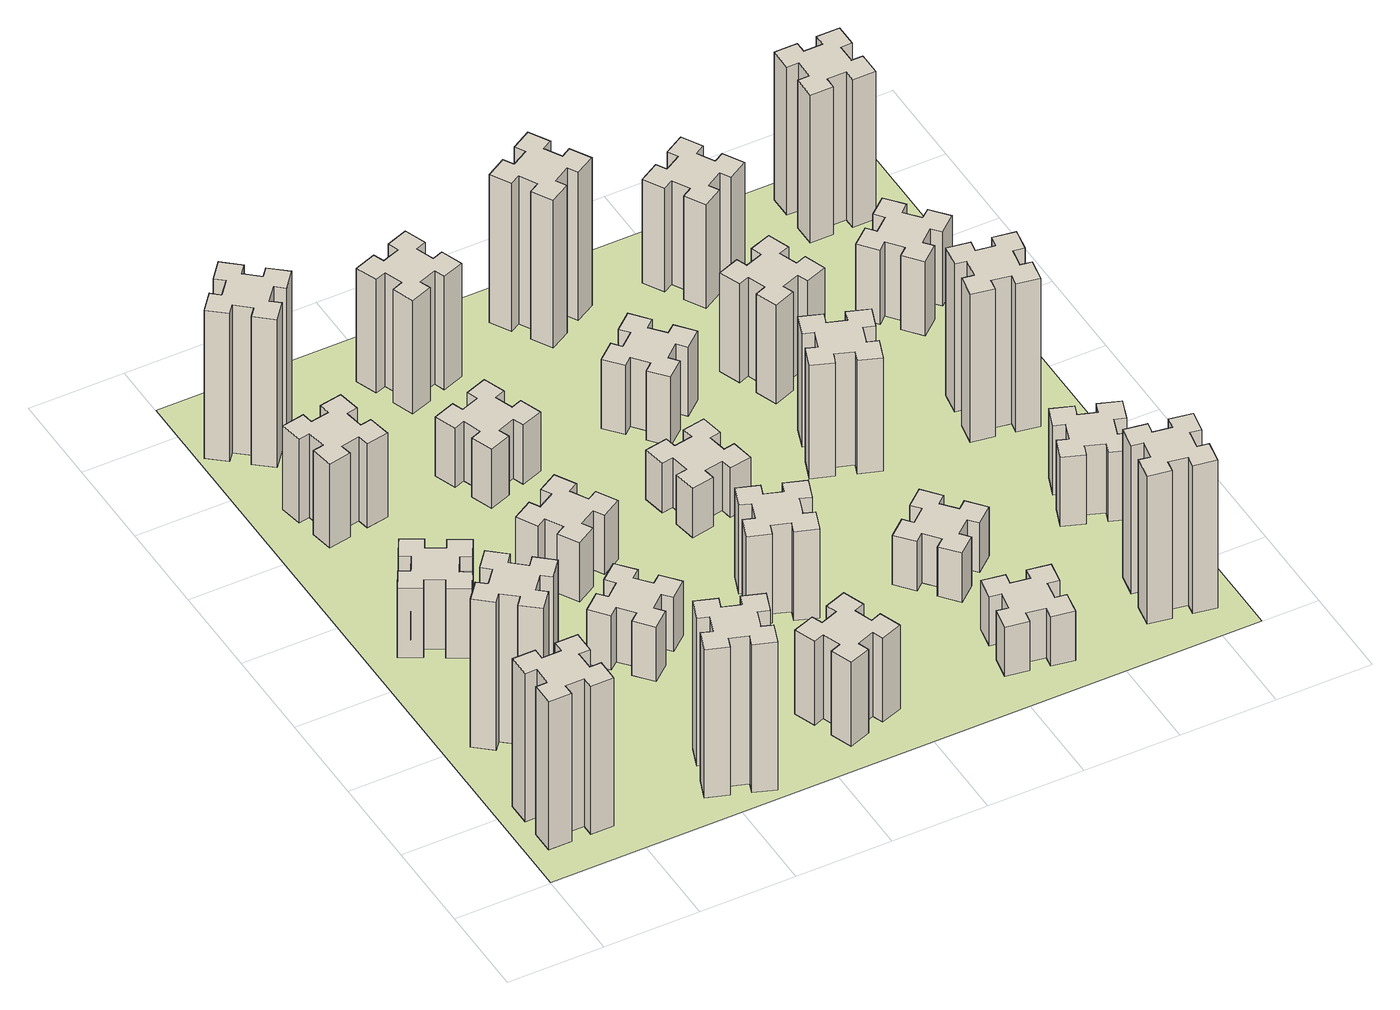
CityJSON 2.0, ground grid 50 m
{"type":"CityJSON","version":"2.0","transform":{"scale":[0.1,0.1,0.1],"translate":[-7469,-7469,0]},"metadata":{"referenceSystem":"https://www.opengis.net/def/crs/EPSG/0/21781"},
"CityObjects":{
"building1":{"type":"Building","attributes":{"class":"1000","function":"1000","usage":"1000","yearOfConstruction":2016,"roofType":"1000","measuredHeight":90,"storeysAboveGround":30,"storeysBelowGround":0},"geometry":[{"type":"Solid","lod":"1","boundaries":[[[[0,1,2,3,4,5,6,7,8,9,10,11,12,13,14,15,16,17,18,19]],[[17,16,20,21]],[[16,15,22,20]],[[15,14,23,22]],[[14,13,24,23]],[[13,12,25,24]],[[12,11,26,25]],[[11,10,27,26]],[[10,9,28,27]],[[9,8,29,28]],[[8,7,30,29]],[[7,6,31,30]],[[6,5,32,31]],[[5,4,33,32]],[[4,3,34,33]],[[3,2,35,34]],[[2,1,36,35]],[[1,0,37,36]],[[0,19,38,37]],[[19,18,39,38]],[[18,17,21,39]],[[24,25,26,27,28,29,30,31,32,33,34,35,36,37,38,39,21,20,22,23]]]]}]},
"building2":{"type":"Building","attributes":{"class":"1000","function":"1000","usage":"1000","yearOfConstruction":2016,"roofType":"1000","measuredHeight":90,"storeysAboveGround":30,"storeysBelowGround":0},"geometry":[{"type":"Solid","lod":"1","boundaries":[[[[40,41,42,43,44,45,46,47,48,49,50,51,52,53,54,55,56,57,58,59]],[[57,56,60,61]],[[56,55,62,60]],[[55,54,63,62]],[[54,53,64,63]],[[53,52,65,64]],[[52,51,66,65]],[[51,50,67,66]],[[50,49,68,67]],[[49,48,69,68]],[[48,47,70,69]],[[47,46,71,70]],[[46,45,72,71]],[[45,44,73,72]],[[44,43,74,73]],[[43,42,75,74]],[[42,41,76,75]],[[41,40,77,76]],[[40,59,78,77]],[[59,58,79,78]],[[58,57,61,79]],[[64,65,66,67,68,69,70,71,72,73,74,75,76,77,78,79,61,60,62,63]]]]}]},
"building3":{"type":"Building","attributes":{"class":"1000","function":"1000","usage":"1000","yearOfConstruction":2016,"roofType":"1000","measuredHeight":42,"storeysAboveGround":30,"storeysBelowGround":0},"geometry":[{"type":"Solid","lod":"1","boundaries":[[[[80,81,82,83,84,85,86,87,88,89,90,91,92,93,94,95,96,97,98,99]],[[97,96,100,101]],[[96,95,102,100]],[[95,94,103,102]],[[94,93,104,103]],[[93,92,105,104]],[[92,91,106,105]],[[91,90,107,106]],[[90,89,108,107]],[[89,88,109,108]],[[88,87,110,109]],[[87,86,111,110]],[[86,85,112,111]],[[85,84,113,112]],[[84,83,114,113]],[[83,82,115,114]],[[82,81,116,115]],[[81,80,117,116]],[[80,99,118,117]],[[99,98,119,118]],[[98,97,101,119]],[[104,105,106,107,108,109,110,111,112,113,114,115,116,117,118,119,101,100,102,103]]]]}]},
"building4":{"type":"Building","attributes":{"class":"1000","function":"1000","usage":"1000","yearOfConstruction":2016,"roofType":"1000","measuredHeight":51,"storeysAboveGround":30,"storeysBelowGround":0},"geometry":[{"type":"Solid","lod":"1","boundaries":[[[[120,121,122,123,124,125,126,127,128,129,130,131,132,133,134,135,136,137,138,139]],[[137,136,140,141]],[[136,135,142,140]],[[135,134,143,142]],[[134,133,144,143]],[[133,132,145,144]],[[132,131,146,145]],[[131,130,147,146]],[[130,129,148,147]],[[129,128,149,148]],[[128,127,150,149]],[[127,126,151,150]],[[126,125,152,151]],[[125,124,153,152]],[[124,123,154,153]],[[123,122,155,154]],[[122,121,156,155]],[[121,120,157,156]],[[120,139,158,157]],[[139,138,159,158]],[[138,137,141,159]],[[144,145,146,147,148,149,150,151,152,153,154,155,156,157,158,159,141,140,142,143]]]]}]},
"building5":{"type":"Building","attributes":{"class":"1000","function":"1000","usage":"1000","yearOfConstruction":2016,"roofType":"1000","measuredHeight":90,"storeysAboveGround":30,"storeysBelowGround":0},"geometry":[{"type":"Solid","lod":"1","boundaries":[[[[160,161,162,163,164,165,166,167,168,169,170,171,172,173,174,175,176,177,178,179]],[[177,176,180,181]],[[176,175,182,180]],[[175,174,183,182]],[[174,173,184,183]],[[173,172,185,184]],[[172,171,186,185]],[[171,170,187,186]],[[170,169,188,187]],[[169,168,189,188]],[[168,167,190,189]],[[167,166,191,190]],[[166,165,192,191]],[[165,164,193,192]],[[164,163,194,193]],[[163,162,195,194]],[[162,161,196,195]],[[161,160,197,196]],[[160,179,198,197]],[[179,178,199,198]],[[178,177,181,199]],[[184,185,186,187,188,189,190,191,192,193,194,195,196,197,198,199,181,180,182,183]]]]}]},
"building6":{"type":"Building","attributes":{"class":"1000","function":"1000","usage":"1000","yearOfConstruction":2016,"roofType":"1000","measuredHeight":90,"storeysAboveGround":30,"storeysBelowGround":0},"geometry":[{"type":"Solid","lod":"1","boundaries":[[[[200,201,202,203,204,205,206,207,208,209,210,211,212,213,214,215,216,217,218,219]],[[217,216,220,221]],[[216,215,222,220]],[[215,214,223,222]],[[214,213,224,223]],[[213,212,225,224]],[[212,211,226,225]],[[211,210,227,226]],[[210,209,228,227]],[[209,208,229,228]],[[208,207,230,229]],[[207,206,231,230]],[[206,205,232,231]],[[205,204,233,232]],[[204,203,234,233]],[[203,202,235,234]],[[202,201,236,235]],[[201,200,237,236]],[[200,219,238,237]],[[219,218,239,238]],[[218,217,221,239]],[[224,225,226,227,228,229,230,231,232,233,234,235,236,237,238,239,221,220,222,223]]]]}]},
"building7":{"type":"Building","attributes":{"class":"1000","function":"1000","usage":"1000","yearOfConstruction":2016,"roofType":"1000","measuredHeight":33,"storeysAboveGround":30,"storeysBelowGround":0},"geometry":[{"type":"Solid","lod":"1","boundaries":[[[[240,241,242,243,244,245,246,247,248,249,250,251,252,253,254,255,256,257,258,259]],[[257,256,260,261]],[[256,255,262,260]],[[255,254,263,262]],[[254,253,264,263]],[[253,252,265,264]],[[252,251,266,265]],[[251,250,267,266]],[[250,249,268,267]],[[249,248,269,268]],[[248,247,270,269]],[[247,246,271,270]],[[246,245,272,271]],[[245,244,273,272]],[[244,243,274,273]],[[243,242,275,274]],[[242,241,276,275]],[[241,240,277,276]],[[240,259,278,277]],[[259,258,279,278]],[[258,257,261,279]],[[264,265,266,267,268,269,270,271,272,273,274,275,276,277,278,279,261,260,262,263]]]]}]},
"building8":{"type":"Building","attributes":{"class":"1000","function":"1000","usage":"1000","yearOfConstruction":2016,"roofType":"1000","measuredHeight":36,"storeysAboveGround":30,"storeysBelowGround":0},"geometry":[{"type":"Solid","lod":"1","boundaries":[[[[280,281,282,283,284,285,286,287,288,289,290,291,292,293,294,295,296,297,298,299]],[[297,296,300,301]],[[296,295,302,300]],[[295,294,303,302]],[[294,293,304,303]],[[293,292,305,304]],[[292,291,306,305]],[[291,290,307,306]],[[290,289,308,307]],[[289,288,309,308]],[[288,287,310,309]],[[287,286,311,310]],[[286,285,312,311]],[[285,284,313,312]],[[284,283,314,313]],[[283,282,315,314]],[[282,281,316,315]],[[281,280,317,316]],[[280,299,318,317]],[[299,298,319,318]],[[298,297,301,319]],[[304,305,306,307,308,309,310,311,312,313,314,315,316,317,318,319,301,300,302,303]]]]}]},
"building9":{"type":"Building","attributes":{"class":"1000","function":"1000","usage":"1000","yearOfConstruction":2016,"roofType":"1000","measuredHeight":51,"storeysAboveGround":30,"storeysBelowGround":0},"geometry":[{"type":"Solid","lod":"1","boundaries":[[[[320,321,322,323,324,325,326,327,328,329,330,331,332,333,334,335,336,337,338,339]],[[337,336,340,341]],[[336,335,342,340]],[[335,334,343,342]],[[334,333,344,343]],[[333,332,345,344]],[[332,331,346,345]],[[331,330,347,346]],[[330,329,348,347]],[[329,328,349,348]],[[328,327,350,349]],[[327,326,351,350]],[[326,325,352,351]],[[325,324,353,352]],[[324,323,354,353]],[[323,322,355,354]],[[322,321,356,355]],[[321,320,357,356]],[[320,339,358,357]],[[339,338,359,358]],[[338,337,341,359]],[[344,345,346,347,348,349,350,351,352,353,354,355,356,357,358,359,341,340,342,343]]]]}]},
"building10":{"type":"Building","attributes":{"class":"1000","function":"1000","usage":"1000","yearOfConstruction":2016,"roofType":"1000","measuredHeight":36,"storeysAboveGround":30,"storeysBelowGround":0},"geometry":[{"type":"Solid","lod":"1","boundaries":[[[[360,361,362,363,364,365,366,367,368,369,370,371,372,373,374,375,376,377,378,379]],[[377,376,380,381]],[[376,375,382,380]],[[375,374,383,382]],[[374,373,384,383]],[[373,372,385,384]],[[372,371,386,385]],[[371,370,387,386]],[[370,369,388,387]],[[369,368,389,388]],[[368,367,390,389]],[[367,366,391,390]],[[366,365,392,391]],[[365,364,393,392]],[[364,363,394,393]],[[363,362,395,394]],[[362,361,396,395]],[[361,360,397,396]],[[360,379,398,397]],[[379,378,399,398]],[[378,377,381,399]],[[384,385,386,387,388,389,390,391,392,393,394,395,396,397,398,399,381,380,382,383]]]]}]},
"building11":{"type":"Building","attributes":{"class":"1000","function":"1000","usage":"1000","yearOfConstruction":2016,"roofType":"1000","measuredHeight":69,"storeysAboveGround":30,"storeysBelowGround":0},"geometry":[{"type":"Solid","lod":"1","boundaries":[[[[400,401,402,403,404,405,406,407,408,409,410,411,412,413,414,415,416,417,418,419]],[[417,416,420,421]],[[416,415,422,420]],[[415,414,423,422]],[[414,413,424,423]],[[413,412,425,424]],[[412,411,426,425]],[[411,410,427,426]],[[410,409,428,427]],[[409,408,429,428]],[[408,407,430,429]],[[407,406,431,430]],[[406,405,432,431]],[[405,404,433,432]],[[404,403,434,433]],[[403,402,435,434]],[[402,401,436,435]],[[401,400,437,436]],[[400,419,438,437]],[[419,418,439,438]],[[418,417,421,439]],[[424,425,426,427,428,429,430,431,432,433,434,435,436,437,438,439,421,420,422,423]]]]}]},
"building12":{"type":"Building","attributes":{"class":"1000","function":"1000","usage":"1000","yearOfConstruction":2016,"roofType":"1000","measuredHeight":54,"storeysAboveGround":30,"storeysBelowGround":0},"geometry":[{"type":"Solid","lod":"1","boundaries":[[[[440,441,442,443,444,445,446,447,448,449,450,451,452,453,454,455,456,457,458,459]],[[457,456,460,461]],[[456,455,462,460]],[[455,454,463,462]],[[454,453,464,463]],[[453,452,465,464]],[[452,451,466,465]],[[451,450,467,466]],[[450,449,468,467]],[[449,448,469,468]],[[448,447,470,469]],[[447,446,471,470]],[[446,445,472,471]],[[445,444,473,472]],[[444,443,474,473]],[[443,442,475,474]],[[442,441,476,475]],[[441,440,477,476]],[[440,459,478,477]],[[459,458,479,478]],[[458,457,461,479]],[[464,465,466,467,468,469,470,471,472,473,474,475,476,477,478,479,461,460,462,463]]]]}]},
"building13":{"type":"Building","attributes":{"class":"1000","function":"1000","usage":"1000","yearOfConstruction":2016,"roofType":"1000","measuredHeight":30,"storeysAboveGround":30,"storeysBelowGround":0},"geometry":[{"type":"Solid","lod":"1","boundaries":[[[[480,481,482,483,484,485,486,487,488,489,490,491,492,493,494,495,496,497,498,499]],[[497,496,500,501]],[[496,495,502,500]],[[495,494,503,502]],[[494,493,504,503]],[[493,492,505,504]],[[492,491,506,505]],[[491,490,507,506]],[[490,489,508,507]],[[489,488,509,508]],[[488,487,510,509]],[[487,486,511,510]],[[486,485,512,511]],[[485,484,513,512]],[[484,483,514,513]],[[483,482,515,514]],[[482,481,516,515]],[[481,480,517,516]],[[480,499,518,517]],[[499,498,519,518]],[[498,497,501,519]],[[504,505,506,507,508,509,510,511,512,513,514,515,516,517,518,519,501,500,502,503]]]]}]},
"building14":{"type":"Building","attributes":{"class":"1000","function":"1000","usage":"1000","yearOfConstruction":2016,"roofType":"1000","measuredHeight":42,"storeysAboveGround":30,"storeysBelowGround":0},"geometry":[{"type":"Solid","lod":"1","boundaries":[[[[520,521,522,523,524,525,526,527,528,529,530,531,532,533,534,535,536,537,538,539]],[[537,536,540,541]],[[536,535,542,540]],[[535,534,543,542]],[[534,533,544,543]],[[533,532,545,544]],[[532,531,546,545]],[[531,530,547,546]],[[530,529,548,547]],[[529,528,549,548]],[[528,527,550,549]],[[527,526,551,550]],[[526,525,552,551]],[[525,524,553,552]],[[524,523,554,553]],[[523,522,555,554]],[[522,521,556,555]],[[521,520,557,556]],[[520,539,558,557]],[[539,538,559,558]],[[538,537,541,559]],[[544,545,546,547,548,549,550,551,552,553,554,555,556,557,558,559,541,540,542,543]]]]}]},
"building15":{"type":"Building","attributes":{"class":"1000","function":"1000","usage":"1000","yearOfConstruction":2016,"roofType":"1000","measuredHeight":30,"storeysAboveGround":30,"storeysBelowGround":0},"geometry":[{"type":"Solid","lod":"1","boundaries":[[[[560,561,562,563,564,565,566,567,568,569,570,571,572,573,574,575,576,577,578,579]],[[577,576,580,581]],[[576,575,582,580]],[[575,574,583,582]],[[574,573,584,583]],[[573,572,585,584]],[[572,571,586,585]],[[571,570,587,586]],[[570,569,588,587]],[[569,568,589,588]],[[568,567,590,589]],[[567,566,591,590]],[[566,565,592,591]],[[565,564,593,592]],[[564,563,594,593]],[[563,562,595,594]],[[562,561,596,595]],[[561,560,597,596]],[[560,579,598,597]],[[579,578,599,598]],[[578,577,581,599]],[[584,585,586,587,588,589,590,591,592,593,594,595,596,597,598,599,581,580,582,583]]]]}]},
"building16":{"type":"Building","attributes":{"class":"1000","function":"1000","usage":"1000","yearOfConstruction":2016,"roofType":"1000","measuredHeight":90,"storeysAboveGround":30,"storeysBelowGround":0},"geometry":[{"type":"Solid","lod":"1","boundaries":[[[[600,601,602,603,604,605,606,607,608,609,610,611,612,613,614,615,616,617,618,619]],[[617,616,620,621]],[[616,615,622,620]],[[615,614,623,622]],[[614,613,624,623]],[[613,612,625,624]],[[612,611,626,625]],[[611,610,627,626]],[[610,609,628,627]],[[609,608,629,628]],[[608,607,630,629]],[[607,606,631,630]],[[606,605,632,631]],[[605,604,633,632]],[[604,603,634,633]],[[603,602,635,634]],[[602,601,636,635]],[[601,600,637,636]],[[600,619,638,637]],[[619,618,639,638]],[[618,617,621,639]],[[624,625,626,627,628,629,630,631,632,633,634,635,636,637,638,639,621,620,622,623]]]]}]},
"building17":{"type":"Building","attributes":{"class":"1000","function":"1000","usage":"1000","yearOfConstruction":2016,"roofType":"1000","measuredHeight":30,"storeysAboveGround":30,"storeysBelowGround":0},"geometry":[{"type":"Solid","lod":"1","boundaries":[[[[640,641,642,643,644,645,646,647,648,649,650,651,652,653,654,655,656,657,658,659]],[[657,656,660,661]],[[656,655,662,660]],[[655,654,663,662]],[[654,653,664,663]],[[653,652,665,664]],[[652,651,666,665]],[[651,650,667,666]],[[650,649,668,667]],[[649,648,669,668]],[[648,647,670,669]],[[647,646,671,670]],[[646,645,672,671]],[[645,644,673,672]],[[644,643,674,673]],[[643,642,675,674]],[[642,641,676,675]],[[641,640,677,676]],[[640,659,678,677]],[[659,658,679,678]],[[658,657,661,679]],[[664,665,666,667,668,669,670,671,672,673,674,675,676,677,678,679,661,660,662,663]]]]}]},
"building18":{"type":"Building","attributes":{"class":"1000","function":"1000","usage":"1000","yearOfConstruction":2016,"roofType":"1000","measuredHeight":69,"storeysAboveGround":30,"storeysBelowGround":0},"geometry":[{"type":"Solid","lod":"1","boundaries":[[[[680,681,682,683,684,685,686,687,688,689,690,691,692,693,694,695,696,697,698,699]],[[697,696,700,701]],[[696,695,702,700]],[[695,694,703,702]],[[694,693,704,703]],[[693,692,705,704]],[[692,691,706,705]],[[691,690,707,706]],[[690,689,708,707]],[[689,688,709,708]],[[688,687,710,709]],[[687,686,711,710]],[[686,685,712,711]],[[685,684,713,712]],[[684,683,714,713]],[[683,682,715,714]],[[682,681,716,715]],[[681,680,717,716]],[[680,699,718,717]],[[699,698,719,718]],[[698,697,701,719]],[[704,705,706,707,708,709,710,711,712,713,714,715,716,717,718,719,701,700,702,703]]]]}]},
"building19":{"type":"Building","attributes":{"class":"1000","function":"1000","usage":"1000","yearOfConstruction":2016,"roofType":"1000","measuredHeight":60,"storeysAboveGround":30,"storeysBelowGround":0},"geometry":[{"type":"Solid","lod":"1","boundaries":[[[[720,721,722,723,724,725,726,727,728,729,730,731,732,733,734,735,736,737,738,739]],[[737,736,740,741]],[[736,735,742,740]],[[735,734,743,742]],[[734,733,744,743]],[[733,732,745,744]],[[732,731,746,745]],[[731,730,747,746]],[[730,729,748,747]],[[729,728,749,748]],[[728,727,750,749]],[[727,726,751,750]],[[726,725,752,751]],[[725,724,753,752]],[[724,723,754,753]],[[723,722,755,754]],[[722,721,756,755]],[[721,720,757,756]],[[720,739,758,757]],[[739,738,759,758]],[[738,737,741,759]],[[744,745,746,747,748,749,750,751,752,753,754,755,756,757,758,759,741,740,742,743]]]]}]},
"building20":{"type":"Building","attributes":{"class":"1000","function":"1000","usage":"1000","yearOfConstruction":2016,"roofType":"1000","measuredHeight":90,"storeysAboveGround":30,"storeysBelowGround":0},"geometry":[{"type":"Solid","lod":"1","boundaries":[[[[760,761,762,763,764,765,766,767,768,769,770,771,772,773,774,775,776,777,778,779]],[[777,776,780,781]],[[776,775,782,780]],[[775,774,783,782]],[[774,773,784,783]],[[773,772,785,784]],[[772,771,786,785]],[[771,770,787,786]],[[770,769,788,787]],[[769,768,789,788]],[[768,767,790,789]],[[767,766,791,790]],[[766,765,792,791]],[[765,764,793,792]],[[764,763,794,793]],[[763,762,795,794]],[[762,761,796,795]],[[761,760,797,796]],[[760,779,798,797]],[[779,778,799,798]],[[778,777,781,799]],[[784,785,786,787,788,789,790,791,792,793,794,795,796,797,798,799,781,780,782,783]]]]}]},
"building21":{"type":"Building","attributes":{"class":"1000","function":"1000","usage":"1000","yearOfConstruction":2016,"roofType":"1000","measuredHeight":63,"storeysAboveGround":30,"storeysBelowGround":0},"geometry":[{"type":"Solid","lod":"1","boundaries":[[[[800,801,802,803,804,805,806,807,808,809,810,811,812,813,814,815,816,817,818,819]],[[817,816,820,821]],[[816,815,822,820]],[[815,814,823,822]],[[814,813,824,823]],[[813,812,825,824]],[[812,811,826,825]],[[811,810,827,826]],[[810,809,828,827]],[[809,808,829,828]],[[808,807,830,829]],[[807,806,831,830]],[[806,805,832,831]],[[805,804,833,832]],[[804,803,834,833]],[[803,802,835,834]],[[802,801,836,835]],[[801,800,837,836]],[[800,819,838,837]],[[819,818,839,838]],[[818,817,821,839]],[[824,825,826,827,828,829,830,831,832,833,834,835,836,837,838,839,821,820,822,823]]]]}]},
"building22":{"type":"Building","attributes":{"class":"1000","function":"1000","usage":"1000","yearOfConstruction":2016,"roofType":"1000","measuredHeight":42,"storeysAboveGround":30,"storeysBelowGround":0},"geometry":[{"type":"Solid","lod":"1","boundaries":[[[[840,841,842,843,844,845,846,847,848,849,850,851,852,853,854,855,856,857,858,859]],[[857,856,860,861]],[[856,855,862,860]],[[855,854,863,862]],[[854,853,864,863]],[[853,852,865,864]],[[852,851,866,865]],[[851,850,867,866]],[[850,849,868,867]],[[849,848,869,868]],[[848,847,870,869]],[[847,846,871,870]],[[846,845,872,871]],[[845,844,873,872]],[[844,843,874,873]],[[843,842,875,874]],[[842,841,876,875]],[[841,840,877,876]],[[840,859,878,877]],[[859,858,879,878]],[[858,857,861,879]],[[864,865,866,867,868,869,870,871,872,873,874,875,876,877,878,879,861,860,862,863]]]]}]},
"building23":{"type":"Building","attributes":{"class":"1000","function":"1000","usage":"1000","yearOfConstruction":2016,"roofType":"1000","measuredHeight":90,"storeysAboveGround":30,"storeysBelowGround":0},"geometry":[{"type":"Solid","lod":"1","boundaries":[[[[880,881,882,883,884,885,886,887,888,889,890,891,892,893,894,895,896,897,898,899]],[[897,896,900,901]],[[896,895,902,900]],[[895,894,903,902]],[[894,893,904,903]],[[893,892,905,904]],[[892,891,906,905]],[[891,890,907,906]],[[890,889,908,907]],[[889,888,909,908]],[[888,887,910,909]],[[887,886,911,910]],[[886,885,912,911]],[[885,884,913,912]],[[884,883,914,913]],[[883,882,915,914]],[[882,881,916,915]],[[881,880,917,916]],[[880,899,918,917]],[[899,898,919,918]],[[898,897,901,919]],[[904,905,906,907,908,909,910,911,912,913,914,915,916,917,918,919,901,900,902,903]]]]}]},
"building24":{"type":"Building","attributes":{"class":"1000","function":"1000","usage":"1000","yearOfConstruction":2016,"roofType":"1000","measuredHeight":45,"storeysAboveGround":30,"storeysBelowGround":0},"geometry":[{"type":"Solid","lod":"1","boundaries":[[[[920,921,922,923,924,925,926,927,928,929,930,931,932,933,934,935,936,937,938,939]],[[937,936,940,941]],[[936,935,942,940]],[[935,934,943,942]],[[934,933,944,943]],[[933,932,945,944]],[[932,931,946,945]],[[931,930,947,946]],[[930,929,948,947]],[[929,928,949,948]],[[928,927,950,949]],[[927,926,951,950]],[[926,925,952,951]],[[925,924,953,952]],[[924,923,954,953]],[[923,922,955,954]],[[922,921,956,955]],[[921,920,957,956]],[[920,939,958,957]],[[939,938,959,958]],[[938,937,941,959]],[[944,945,946,947,948,949,950,951,952,953,954,955,956,957,958,959,941,940,942,943]]]]}]},
"building25":{"type":"Building","attributes":{"class":"1000","function":"1000","usage":"1000","yearOfConstruction":2016,"roofType":"1000","measuredHeight":90,"storeysAboveGround":30,"storeysBelowGround":0},"geometry":[{"type":"Solid","lod":"1","boundaries":[[[[960,961,962,963,964,965,966,967,968,969,970,971,972,973,974,975,976,977,978,979]],[[977,976,980,981]],[[976,975,982,980]],[[975,974,983,982]],[[974,973,984,983]],[[973,972,985,984]],[[972,971,986,985]],[[971,970,987,986]],[[970,969,988,987]],[[969,968,989,988]],[[968,967,990,989]],[[967,966,991,990]],[[966,965,992,991]],[[965,964,993,992]],[[964,963,994,993]],[[963,962,995,994]],[[962,961,996,995]],[[961,960,997,996]],[[960,979,998,997]],[[979,978,999,998]],[[978,977,981,999]],[[984,985,986,987,988,989,990,991,992,993,994,995,996,997,998,999,981,980,982,983]]]]}]},
"landuse1":{"type":"LandUse","attributes":{"name":"plot1","function":"1010"},"geometry":[{"type":"MultiSurface","lod":"1","boundaries":[[[1000,1001,1002,1003]]]}]}
},
"vertices":[
[165,425,0],[165,325,0],[105,325,0],[105,205,0],[225,205,0],[225,265,0],[325,265,0],[325,205,0],[445,205,0],[445,325,0],[385,325,0],[385,425,0],[445,425,0],[445,545,0],[325,545,0],[325,485,0],[225,485,0],[225,545,0],[105,545,0],[105,425,0],[225,485,900],[225,545,900],[325,485,900],[325,545,900],[445,545,900],[445,425,900],[385,425,900],[385,325,900],[445,325,900],[445,205,900],[325,205,900],[325,265,900],[225,265,900],[225,205,900],[105,205,900],[105,325,900],[165,325,900],[165,425,900],[105,425,900],[105,545,900],
[484,1067,0],[408,1132,0],[446,1178,0],[354,1255,0],[277,1163,0],[323,1124,0],[259,1048,0],[213,1086,0],[136,994,0],[228,917,0],[266,963,0],[343,899,0],[304,853,0],[396,776,0],[473,868,0],[427,906,0],[492,983,0],[538,944,0],[615,1036,0],[523,1113,0],[492,983,900],[538,944,900],[427,906,900],[473,868,900],[396,776,900],[304,853,900],[343,899,900],[266,963,900],[228,917,900],[136,994,900],[213,1086,900],[259,1048,900],[323,1124,900],[277,1163,900],[354,1255,900],[446,1178,900],[408,1132,900],[484,1067,900],[523,1113,900],[615,1036,900],
[474,1826,0],[387,1876,0],[417,1928,0],[313,1988,0],[253,1884,0],[305,1854,0],[255,1767,0],[203,1797,0],[143,1693,0],[247,1633,0],[277,1685,0],[364,1635,0],[334,1583,0],[438,1523,0],[498,1627,0],[446,1657,0],[496,1744,0],[548,1714,0],[608,1818,0],[504,1878,0],[496,1744,420],[548,1714,420],[446,1657,420],[498,1627,420],[438,1523,420],[334,1583,420],[364,1635,420],[277,1685,420],[247,1633,420],[143,1693,420],[203,1797,420],[255,1767,420],[305,1854,420],[253,1884,420],[313,1988,420],[417,1928,420],[387,1876,420],[474,1826,420],[504,1878,420],[608,1818,420],
[405,2812,0],[307,2795,0],[297,2854,0],[178,2833,0],[199,2715,0],[258,2725,0],[276,2627,0],[217,2617,0],[237,2498,0],[356,2519,0],[345,2578,0],[444,2596,0],[454,2537,0],[572,2557,0],[551,2676,0],[492,2665,0],[475,2764,0],[534,2774,0],[513,2892,0],[395,2871,0],[475,2764,510],[534,2774,510],[492,2665,510],[551,2676,510],[572,2557,510],[454,2537,510],[444,2596,510],[345,2578,510],[356,2519,510],[237,2498,510],[217,2617,510],[276,2627,510],[258,2725,510],[199,2715,510],[178,2833,510],[297,2854,510],[307,2795,510],[405,2812,510],[395,2871,510],[513,2892,510],
[1029,360,0],[995,266,0],[939,287,0],[897,174,0],[1010,133,0],[1031,189,0],[1125,155,0],[1104,99,0],[1217,57,0],[1258,170,0],[1202,191,0],[1236,285,0],[1292,264,0],[1333,377,0],[1220,418,0],[1200,362,0],[1106,396,0],[1127,452,0],[1014,493,0],[973,380,0],[1106,396,900],[1127,452,900],[1200,362,900],[1220,418,900],[1333,377,900],[1292,264,900],[1236,285,900],[1202,191,900],[1258,170,900],[1217,57,900],[1104,99,900],[1125,155,900],[1031,189,900],[1010,133,900],[897,174,900],[939,287,900],[995,266,900],[1029,360,900],[973,380,900],[1014,493,900],
[384,3387,0],[308,3452,0],[346,3498,0],[254,3575,0],[177,3483,0],[223,3444,0],[159,3368,0],[113,3406,0],[36,3314,0],[128,3237,0],[166,3283,0],[243,3219,0],[204,3173,0],[296,3096,0],[373,3188,0],[327,3226,0],[392,3303,0],[438,3264,0],[515,3356,0],[423,3433,0],[392,3303,900],[438,3264,900],[327,3226,900],[373,3188,900],[296,3096,900],[204,3173,900],[243,3219,900],[166,3283,900],[128,3237,900],[36,3314,900],[113,3406,900],[159,3368,900],[223,3444,900],[177,3483,900],[254,3575,900],[346,3498,900],[308,3452,900],[384,3387,900],[423,3433,900],[515,3356,900],
[1083,1332,0],[1006,1267,0],[968,1313,0],[876,1236,0],[953,1144,0],[999,1183,0],[1063,1106,0],[1017,1068,0],[1094,976,0],[1186,1053,0],[1148,1099,0],[1224,1163,0],[1263,1117,0],[1355,1194,0],[1278,1286,0],[1232,1248,0],[1167,1324,0],[1213,1363,0],[1136,1455,0],[1044,1378,0],[1167,1324,330],[1213,1363,330],[1232,1248,330],[1278,1286,330],[1355,1194,330],[1263,1117,330],[1224,1163,330],[1148,1099,330],[1186,1053,330],[1094,976,330],[1017,1068,330],[1063,1106,330],[999,1183,330],[953,1144,330],[876,1236,330],[968,1313,330],[1006,1267,330],[1083,1332,330],[1044,1378,330],[1136,1455,330],
[1236,1867,0],[1186,1954,0],[1238,1984,0],[1178,2088,0],[1074,2028,0],[1104,1976,0],[1017,1926,0],[987,1978,0],[883,1918,0],[943,1814,0],[995,1844,0],[1045,1757,0],[993,1727,0],[1053,1623,0],[1157,1683,0],[1127,1735,0],[1214,1785,0],[1244,1733,0],[1348,1793,0],[1288,1897,0],[1214,1785,360],[1244,1733,360],[1127,1735,360],[1157,1683,360],[1053,1623,360],[993,1727,360],[1045,1757,360],[995,1844,360],[943,1814,360],[883,1918,360],[987,1978,360],[1017,1926,360],[1104,1976,360],[1074,2028,360],[1178,2088,360],[1238,1984,360],[1186,1954,360],[1236,1867,360],[1288,1897,360],[1348,1793,360],
[1765,496,0],[1671,462,0],[1650,518,0],[1537,477,0],[1579,364,0],[1635,385,0],[1669,291,0],[1613,270,0],[1654,157,0],[1767,199,0],[1746,255,0],[1840,289,0],[1860,233,0],[1973,274,0],[1932,387,0],[1876,366,0],[1842,460,0],[1898,480,0],[1857,593,0],[1744,552,0],[1842,460,510],[1898,480,510],[1876,366,510],[1932,387,510],[1973,274,510],[1860,233,510],[1840,289,510],[1746,255,510],[1767,199,510],[1654,157,510],[1613,270,510],[1669,291,510],[1635,385,510],[1579,364,510],[1537,477,510],[1650,518,510],[1671,462,510],[1765,496,510],[1744,552,510],[1857,593,510],
[1106,2475,0],[1200,2509,0],[1220,2453,0],[1333,2494,0],[1292,2607,0],[1236,2586,0],[1202,2680,0],[1258,2700,0],[1217,2813,0],[1104,2772,0],[1125,2716,0],[1031,2682,0],[1010,2738,0],[897,2697,0],[939,2584,0],[995,2605,0],[1029,2511,0],[973,2490,0],[1014,2377,0],[1127,2419,0],[1029,2511,360],[973,2490,360],[995,2605,360],[939,2584,360],[897,2697,360],[1010,2738,360],[1031,2682,360],[1125,2716,360],[1104,2772,360],[1217,2813,360],[1258,2700,360],[1202,2680,360],[1236,2586,360],[1292,2607,360],[1333,2494,360],[1220,2453,360],[1200,2509,360],[1106,2475,360],[1127,2419,360],[1014,2377,360],
[1125,3456,0],[1031,3422,0],[1010,3478,0],[897,3437,0],[939,3324,0],[995,3345,0],[1029,3251,0],[973,3230,0],[1014,3117,0],[1127,3159,0],[1106,3215,0],[1200,3249,0],[1220,3193,0],[1333,3234,0],[1292,3347,0],[1236,3326,0],[1202,3420,0],[1258,3440,0],[1217,3553,0],[1104,3512,0],[1202,3420,690],[1258,3440,690],[1236,3326,690],[1292,3347,690],[1333,3234,690],[1220,3193,690],[1200,3249,690],[1106,3215,690],[1127,3159,690],[1014,3117,690],[973,3230,690],[1029,3251,690],[995,3345,690],[939,3324,690],[897,3437,690],[1010,3478,690],[1031,3422,690],[1125,3456,690],[1104,3512,690],[1217,3553,690],
[1769,1300,0],[1735,1206,0],[1679,1227,0],[1637,1114,0],[1750,1073,0],[1771,1129,0],[1865,1095,0],[1844,1039,0],[1957,997,0],[1998,1110,0],[1942,1131,0],[1976,1225,0],[2032,1204,0],[2073,1317,0],[1960,1358,0],[1940,1302,0],[1846,1336,0],[1867,1392,0],[1754,1433,0],[1713,1320,0],[1846,1336,540],[1867,1392,540],[1940,1302,540],[1960,1358,540],[2073,1317,540],[2032,1204,540],[1976,1225,540],[1942,1131,540],[1998,1110,540],[1957,997,540],[1844,1039,540],[1865,1095,540],[1771,1129,540],[1750,1073,540],[1637,1114,540],[1679,1227,540],[1735,1206,540],[1769,1300,540],[1713,1320,540],[1754,1433,540],
[1972,1925,0],[1955,2024,0],[2014,2034,0],[1993,2152,0],[1875,2131,0],[1885,2072,0],[1787,2055,0],[1777,2114,0],[1658,2093,0],[1679,1975,0],[1738,1985,0],[1756,1887,0],[1697,1877,0],[1717,1758,0],[1836,1779,0],[1825,1838,0],[1924,1856,0],[1934,1797,0],[2052,1817,0],[2031,1936,0],[1924,1856,300],[1934,1797,300],[1825,1838,300],[1836,1779,300],[1717,1758,300],[1697,1877,300],[1756,1887,300],[1738,1985,300],[1679,1975,300],[1658,2093,300],[1777,2114,300],[1787,2055,300],[1885,2072,300],[1875,2131,300],[1993,2152,300],[2014,2034,300],[1955,2024,300],[1972,1925,300],[2031,1936,300],[2052,1817,300],
[1988,2479,0],[2064,2543,0],[2103,2497,0],[2195,2574,0],[2118,2666,0],[2072,2628,0],[2007,2704,0],[2053,2743,0],[1976,2835,0],[1884,2758,0],[1923,2712,0],[1846,2647,0],[1808,2693,0],[1716,2616,0],[1793,2524,0],[1839,2563,0],[1903,2486,0],[1857,2448,0],[1934,2356,0],[2026,2433,0],[1903,2486,420],[1857,2448,420],[1839,2563,420],[1793,2524,420],[1716,2616,420],[1808,2693,420],[1846,2647,420],[1923,2712,420],[1884,2758,420],[1976,2835,420],[2053,2743,420],[2007,2704,420],[2072,2628,420],[2118,2666,420],[2195,2574,420],[2103,2497,420],[2064,2543,420],[1988,2479,420],[2026,2433,420],[1934,2356,420],
[2596,444,0],[2578,345,0],[2519,356,0],[2498,237,0],[2617,217,0],[2627,276,0],[2725,258,0],[2715,199,0],[2833,178,0],[2854,297,0],[2795,307,0],[2812,405,0],[2871,395,0],[2892,513,0],[2774,534,0],[2764,475,0],[2665,492,0],[2676,551,0],[2557,572,0],[2537,454,0],[2665,492,300],[2676,551,300],[2764,475,300],[2774,534,300],[2892,513,300],[2871,395,300],[2812,405,300],[2795,307,300],[2854,297,300],[2833,178,300],[2715,199,300],[2725,258,300],[2627,276,300],[2617,217,300],[2498,237,300],[2519,356,300],[2578,345,300],[2596,444,300],[2537,454,300],[2557,572,300],
[1844,3556,0],[1757,3506,0],[1727,3558,0],[1623,3498,0],[1683,3394,0],[1735,3424,0],[1785,3337,0],[1733,3307,0],[1793,3203,0],[1897,3263,0],[1867,3315,0],[1954,3365,0],[1984,3313,0],[2088,3373,0],[2028,3477,0],[1976,3447,0],[1926,3534,0],[1978,3564,0],[1918,3668,0],[1814,3608,0],[1926,3534,900],[1978,3564,900],[1976,3447,900],[2028,3477,900],[2088,3373,900],[1984,3313,900],[1954,3365,900],[1867,3315,900],[1897,3263,900],[1793,3203,900],[1733,3307,900],[1785,3337,900],[1735,3424,900],[1683,3394,900],[1623,3498,900],[1727,3558,900],[1757,3506,900],[1844,3556,900],[1814,3608,900],[1918,3668,900],
[2628,899,0],[2704,963,0],[2743,917,0],[2835,994,0],[2758,1086,0],[2712,1048,0],[2647,1124,0],[2693,1163,0],[2616,1255,0],[2524,1178,0],[2563,1132,0],[2486,1067,0],[2448,1113,0],[2356,1036,0],[2433,944,0],[2479,983,0],[2543,906,0],[2497,868,0],[2574,776,0],[2666,853,0],[2543,906,300],[2497,868,300],[2479,983,300],[2433,944,300],[2356,1036,300],[2448,1113,300],[2486,1067,300],[2563,1132,300],[2524,1178,300],[2616,1255,300],[2693,1163,300],[2647,1124,300],[2712,1048,300],[2758,1086,300],[2835,994,300],[2743,917,300],[2704,963,300],[2628,899,300],[2666,853,300],[2574,776,300],
[2682,1871,0],[2716,1965,0],[2772,1944,0],[2813,2057,0],[2700,2098,0],[2680,2042,0],[2586,2076,0],[2607,2132,0],[2494,2173,0],[2453,2060,0],[2509,2040,0],[2475,1946,0],[2419,1967,0],[2377,1854,0],[2490,1813,0],[2511,1869,0],[2605,1835,0],[2584,1779,0],[2697,1737,0],[2738,1850,0],[2605,1835,690],[2584,1779,690],[2511,1869,690],[2490,1813,690],[2377,1854,690],[2419,1967,690],[2475,1946,690],[2509,2040,690],[2453,2060,690],[2494,2173,690],[2607,2132,690],[2586,2076,690],[2680,2042,690],[2700,2098,690],[2813,2057,690],[2772,1944,690],[2716,1965,690],[2682,1871,690],[2738,1850,690],[2697,1737,690],
[2586,2475,0],[2680,2509,0],[2700,2453,0],[2813,2494,0],[2772,2607,0],[2716,2586,0],[2682,2680,0],[2738,2700,0],[2697,2813,0],[2584,2772,0],[2605,2716,0],[2511,2682,0],[2490,2738,0],[2377,2697,0],[2419,2584,0],[2475,2605,0],[2509,2511,0],[2453,2490,0],[2494,2377,0],[2607,2419,0],[2509,2511,600],[2453,2490,600],[2475,2605,600],[2419,2584,600],[2377,2697,600],[2490,2738,600],[2511,2682,600],[2605,2716,600],[2584,2772,600],[2697,2813,600],[2738,2700,600],[2682,2680,600],[2716,2586,600],[2772,2607,600],[2813,2494,600],[2700,2453,600],[2680,2509,600],[2586,2475,600],[2607,2419,600],[2494,2377,600],
[3504,475,0],[3405,492,0],[3416,551,0],[3297,572,0],[3277,454,0],[3336,444,0],[3318,345,0],[3259,356,0],[3238,237,0],[3357,217,0],[3367,276,0],[3465,258,0],[3455,199,0],[3573,178,0],[3594,297,0],[3535,307,0],[3552,405,0],[3611,395,0],[3632,513,0],[3514,534,0],[3552,405,900],[3611,395,900],[3535,307,900],[3594,297,900],[3573,178,900],[3455,199,900],[3465,258,900],[3367,276,900],[3357,217,900],[3238,237,900],[3259,356,900],[3318,345,900],[3336,444,900],[3277,454,900],[3297,572,900],[3416,551,900],[3405,492,900],[3504,475,900],[3514,534,900],[3632,513,900],
[2716,3347,0],[2666,3434,0],[2718,3464,0],[2658,3568,0],[2554,3508,0],[2584,3456,0],[2497,3406,0],[2467,3458,0],[2363,3398,0],[2423,3294,0],[2475,3324,0],[2525,3237,0],[2473,3207,0],[2533,3103,0],[2637,3163,0],[2607,3215,0],[2694,3265,0],[2724,3213,0],[2828,3273,0],[2768,3377,0],[2694,3265,630],[2724,3213,630],[2607,3215,630],[2637,3163,630],[2533,3103,630],[2473,3207,630],[2525,3237,630],[2475,3324,630],[2423,3294,630],[2363,3398,630],[2467,3458,630],[2497,3406,630],[2584,3456,630],[2554,3508,630],[2658,3568,630],[2718,3464,630],[2666,3434,630],[2716,3347,630],[2768,3377,630],[2828,3273,630],
[3351,1029,0],[3445,995,0],[3424,939,0],[3537,897,0],[3578,1010,0],[3522,1031,0],[3556,1125,0],[3612,1104,0],[3653,1217,0],[3540,1258,0],[3520,1202,0],[3426,1236,0],[3447,1292,0],[3334,1333,0],[3293,1220,0],[3349,1200,0],[3315,1106,0],[3259,1127,0],[3217,1014,0],[3330,973,0],[3315,1106,420],[3259,1127,420],[3349,1200,420],[3293,1220,420],[3334,1333,420],[3447,1292,420],[3426,1236,420],[3520,1202,420],[3540,1258,420],[3653,1217,420],[3612,1104,420],[3556,1125,420],[3522,1031,420],[3578,1010,420],[3537,897,420],[3424,939,420],[3445,995,420],[3351,1029,420],[3330,973,420],[3217,1014,420],
[3435,1787,0],[3452,1885,0],[3511,1875,0],[3532,1993,0],[3414,2014,0],[3404,1955,0],[3305,1972,0],[3316,2031,0],[3197,2052,0],[3177,1934,0],[3236,1924,0],[3218,1825,0],[3159,1836,0],[3138,1717,0],[3257,1697,0],[3267,1756,0],[3365,1738,0],[3355,1679,0],[3473,1658,0],[3494,1777,0],[3365,1738,900],[3355,1679,900],[3267,1756,900],[3257,1697,900],[3138,1717,900],[3159,1836,900],[3218,1825,900],[3236,1924,900],[3177,1934,900],[3197,2052,900],[3316,2031,900],[3305,1972,900],[3404,1955,900],[3414,2014,900],[3532,1993,900],[3511,1875,900],[3452,1885,900],[3435,1787,900],[3494,1777,900],[3473,1658,900],
[3219,2663,0],[3283,2586,0],[3237,2548,0],[3314,2456,0],[3406,2533,0],[3368,2579,0],[3444,2643,0],[3483,2597,0],[3575,2674,0],[3498,2766,0],[3452,2728,0],[3387,2804,0],[3433,2843,0],[3356,2935,0],[3264,2858,0],[3303,2812,0],[3226,2747,0],[3188,2793,0],[3096,2716,0],[3173,2624,0],[3226,2747,450],[3188,2793,450],[3303,2812,450],[3264,2858,450],[3356,2935,450],[3433,2843,450],[3387,2804,450],[3452,2728,450],[3498,2766,450],[3575,2674,450],[3483,2597,450],[3444,2643,450],[3368,2579,450],[3406,2533,450],[3314,2456,450],[3237,2548,450],[3283,2586,450],[3219,2663,450],[3173,2624,450],[3096,2716,450],
[3285,3325,0],[3385,3325,0],[3385,3265,0],[3505,3265,0],[3505,3385,0],[3445,3385,0],[3445,3485,0],[3505,3485,0],[3505,3605,0],[3385,3605,0],[3385,3545,0],[3285,3545,0],[3285,3605,0],[3165,3605,0],[3165,3485,0],[3225,3485,0],[3225,3385,0],[3165,3385,0],[3165,3265,0],[3285,3265,0],[3225,3385,900],[3165,3385,900],[3225,3485,900],[3165,3485,900],[3165,3605,900],[3285,3605,900],[3285,3545,900],[3385,3545,900],[3385,3605,900],[3505,3605,900],[3505,3485,900],[3445,3485,900],[3445,3385,900],[3505,3385,900],[3505,3265,900],[3385,3265,900],[3385,3325,900],[3285,3325,900],[3285,3265,900],[3165,3265,900],
[5,3705,0],[3705,3705,0],[3705,5,0],[5,5,0]
]}
